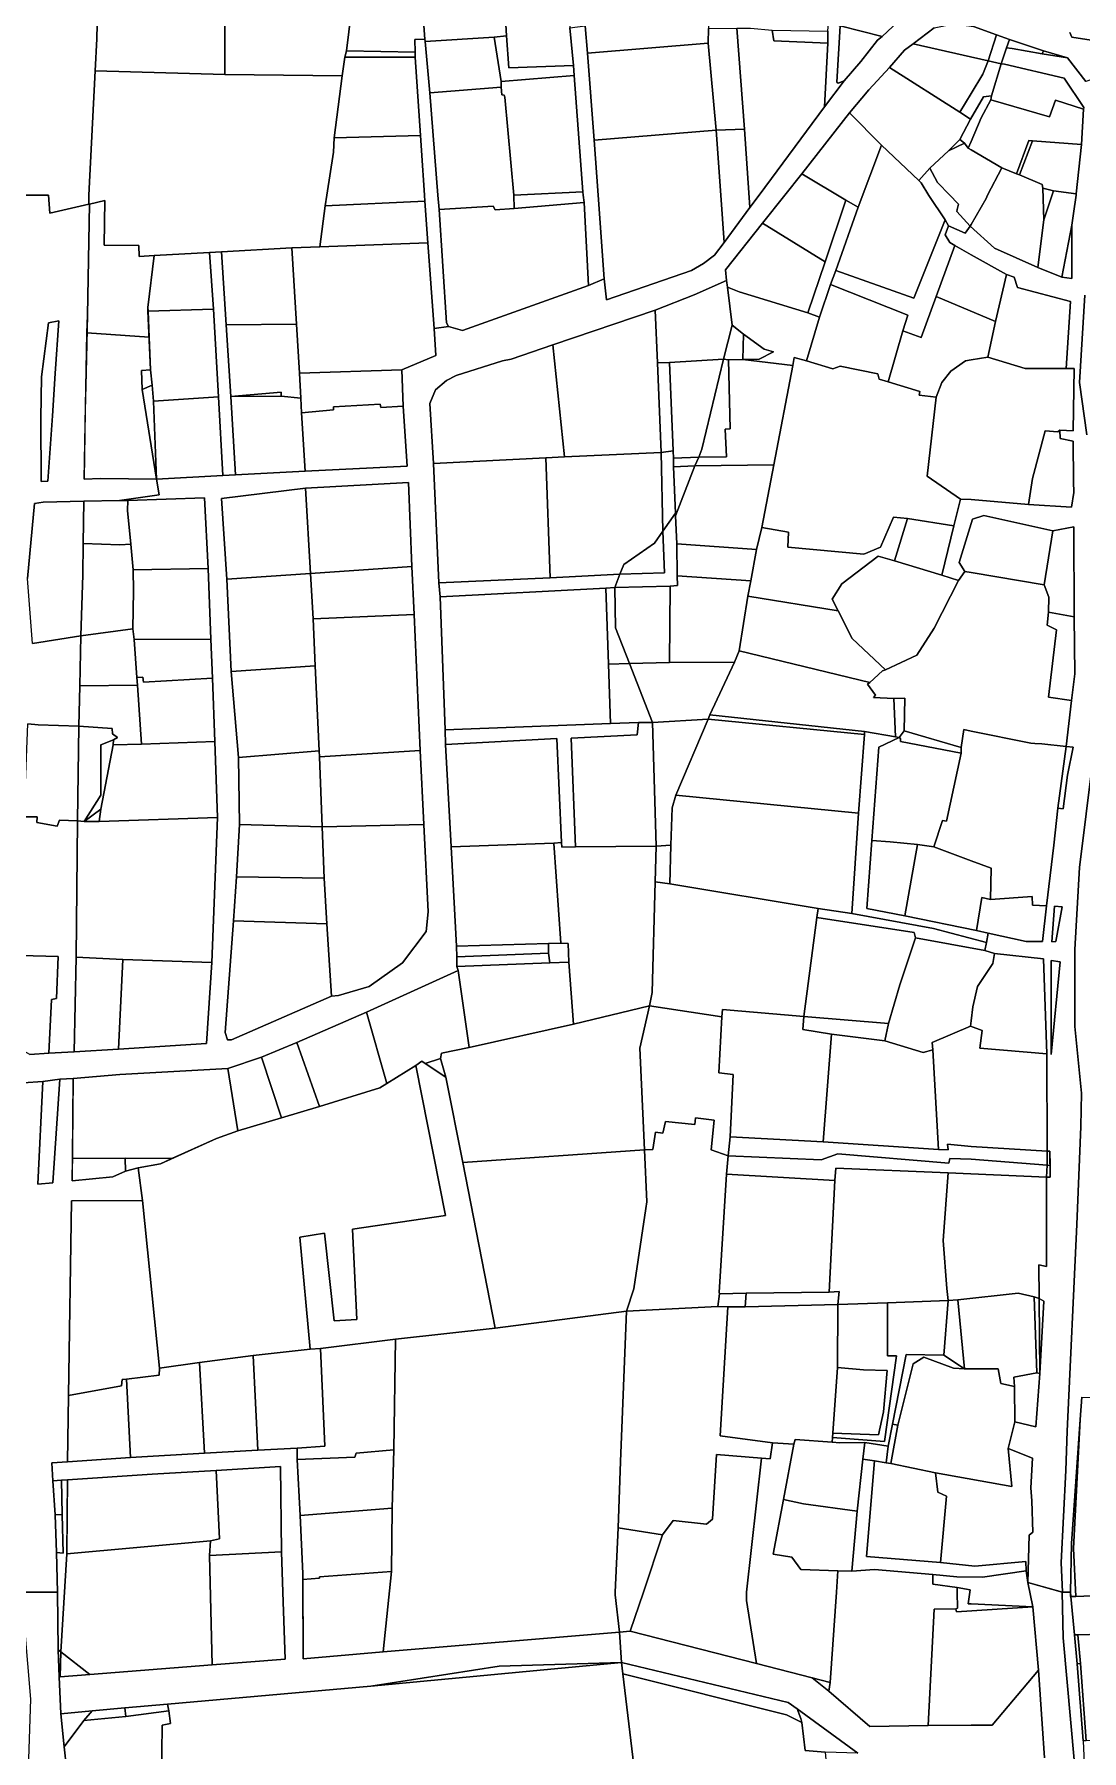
# Model space of a CAD drawing. Header units: feet. Extents: x -1222 to 199575, y -502 to 454509.
# Drawn here: x -331 to -181, y 482.6 to 728.3 of the extents above; entities that cross this region are included whole.
import ezdxf

# ---------------------------------------------------------------- set-up
doc = ezdxf.new("R2010")
doc.units = ezdxf.units.FT
doc.header["$MEASUREMENT"] = 0
doc.layers.add('지적', color=7, linetype='CONTINUOUS')

msp = doc.modelspace()

# ---------------------------------------------------------------- linework, layer by layer
at = {"layer": '지적', "color": 20}
for points in [[(-303.67, 747.31), (-303.73, 722.54), (-322.29, 723.06), (-322.04, 727.62), (-321.62, 746.17), (-320.9, 746.26), (-313.37, 745.89), (-303.67, 747.31)], [(-294.71, 747.39), (-288.27, 739.8), (-284.66, 739.19), (-286.29, 725.9), (-286.56, 725.01), (-286.91, 722.34), (-303.73, 722.54), (-303.67, 747.31), (-300.65, 747.85), (-294.71, 747.39)], [(-284.66, 739.19), (-275.73, 737.99), (-275.74, 736.85), (-275.1, 727.6), (-276.52, 727.54), (-276.47, 725.72), (-286.29, 725.9), (-284.66, 739.19)], [(-275.73, 737.99), (-263.88, 736.32), (-263.41, 728.05), (-265.16, 727.87), (-275.06, 727.25), (-275.1, 727.6), (-275.74, 736.85), (-275.73, 737.99)], [(-255.02, 737.22), (-254.7, 735.01), (-254.3, 729.19), (-253.82, 723.8), (-263.06, 723.49), (-263.41, 728.05), (-263.88, 736.32), (-263.94, 737.84), (-255.02, 737.22)], [(-215.25, 737.65), (-206.66, 735.66), (-198.08, 733.64), (-198.34, 733.25), (-202.64, 733.03), (-204.98, 731.99), (-206.5, 730.88), (-209.58, 727.95), (-215.63, 729.5), (-215.25, 737.65)], [(-247.35, 737.09), (-234.8, 734.01), (-234.47, 729.13), (-234.5, 726.99), (-251.8, 725.59), (-252.11, 729.48), (-252.6, 734.79), (-250.19, 735.94), (-247.35, 737.09)], [(-217.28, 729.9), (-215.63, 729.5), (-216.08, 721.44), (-215.88, 721.27), (-215.06, 721.64), (-217.83, 717.89), (-217.38, 726.99), (-217.36, 728.73), (-217.28, 729.9)], [(-193.2, 728.2), (-194.43, 724.46), (-205.15, 726.91), (-202.13, 729.22), (-199.33, 729.76), (-196.86, 729.42), (-196.53, 729.38), (-193.2, 728.2)], [(-275.06, 727.25), (-274.39, 719.88), (-273.22, 705.25), (-273.05, 703.22), (-271.99, 686.99), (-271.69, 686.46), (-273.75, 686.14), (-274.64, 698.44), (-275.07, 704.37), (-275.14, 705.25), (-275.59, 711.62), (-275.72, 713.79), (-276.47, 725.01), (-276.47, 725.72), (-276.52, 727.54), (-275.1, 727.6), (-275.06, 727.25)], [(-265.16, 727.87), (-264.18, 721.51), (-264.18, 720.7), (-274.39, 719.88), (-275.06, 727.25), (-265.16, 727.87)], [(-263.41, 728.05), (-263.06, 723.49), (-253.82, 723.8), (-253.71, 722.38), (-264.18, 721.51), (-265.16, 727.87), (-263.41, 728.05)], [(-252.11, 729.48), (-251.8, 725.59), (-250.85, 713.13), (-250.25, 705.25), (-249.41, 693.28), (-251.67, 692.31), (-252.27, 704.22), (-252.4, 705.25), (-252.46, 705.71), (-253.71, 722.38), (-253.82, 723.8), (-254.3, 729.19), (-252.11, 729.48)], [(-234.47, 729.13), (-230.41, 729.16), (-229.32, 714.72), (-233.36, 714.57), (-234.5, 726.99), (-234.47, 729.13)], [(-230.41, 729.16), (-228.44, 729.15), (-225.35, 728.89), (-225.12, 727.36), (-217.38, 726.99), (-217.83, 717.89), (-227.23, 705.25), (-228.55, 703.48), (-229.32, 714.72), (-230.41, 729.16)], [(-217.36, 728.73), (-217.38, 726.99), (-225.12, 727.36), (-225.35, 728.89), (-217.36, 728.73)], [(-209.58, 727.95), (-210.28, 727.45), (-212.66, 724.39), (-215.06, 721.64), (-215.88, 721.27), (-216.08, 721.44), (-215.63, 729.5), (-209.58, 727.95)], [(-193.2, 728.2), (-191.38, 727.53), (-191.81, 726.32), (-192.53, 724.05), (-194.43, 724.46), (-193.2, 728.2)], [(-191.38, 727.53), (-186.5, 725.93), (-186.68, 725.48), (-190.96, 726.25), (-191.81, 726.32), (-191.38, 727.53)], [(-286.56, 725.01), (-276.47, 725.01), (-275.72, 713.79), (-288.06, 713.45), (-286.91, 722.34), (-286.56, 725.01)], [(-276.47, 725.72), (-276.47, 725.01), (-286.56, 725.01), (-286.29, 725.9), (-276.47, 725.72)], [(-251.8, 725.59), (-234.5, 726.99), (-233.36, 714.57), (-250.85, 713.13), (-251.8, 725.59)], [(-205.15, 726.91), (-194.43, 724.46), (-195.16, 722.59), (-196.86, 719.8), (-198.47, 717.14), (-208.53, 723.53), (-206.38, 725.99), (-205.15, 726.91)], [(-186.68, 725.48), (-186.5, 725.93), (-183.05, 724.91), (-186.68, 725.48)], [(-303.73, 722.54), (-286.91, 722.34), (-288.06, 713.45), (-288.19, 711.39), (-289.14, 705.25), (-289.35, 703.72), (-290.14, 697.85), (-294.13, 697.71), (-304.2, 697.13), (-305.95, 697.05), (-313.83, 696.59), (-316.02, 696.49), (-316.04, 698.05), (-321, 698.09), (-320.91, 704.49), (-323.11, 703.95), (-323.22, 703.95), (-323.22, 705.25), (-322.29, 723.06), (-303.73, 722.54)], [(-264.18, 721.51), (-253.71, 722.38), (-252.46, 705.71), (-262.35, 705.24), (-263.65, 719.29), (-263.75, 719.57), (-264.06, 719.61), (-264.18, 720.7), (-264.18, 721.51)], [(-198.47, 717.14), (-196.93, 716.14), (-198.49, 713.2), (-200.08, 711.6), (-202.75, 709.12), (-204.35, 707.36), (-209.68, 712.42), (-214.26, 717.05), (-211.49, 720.31), (-208.53, 723.53), (-198.47, 717.14)], [(-194.43, 724.46), (-192.53, 724.05), (-193.95, 719.47), (-195.09, 719.35), (-196.93, 716.14), (-198.47, 717.14), (-196.86, 719.8), (-195.16, 722.59), (-194.43, 724.46)], [(-194.03, 718.88), (-193.95, 719.47), (-192.53, 724.05), (-192.07, 724.02), (-183.54, 721.98), (-180.73, 717.82), (-180.76, 717.54), (-184.79, 718.84), (-185.64, 716.46), (-194.03, 718.88)], [(-264.18, 720.7), (-264.06, 719.61), (-263.75, 719.57), (-263.65, 719.29), (-262.35, 705.24), (-262.28, 703.33), (-265.04, 703.14), (-265.3, 703.67), (-273.05, 703.22), (-273.22, 705.25), (-274.39, 719.88), (-264.18, 720.7)], [(-193.95, 719.47), (-194.03, 718.88), (-195.4, 716.32), (-196.86, 712.91), (-197.26, 711.99), (-197.82, 712.71), (-198.49, 713.2), (-196.93, 716.14), (-195.09, 719.35), (-193.95, 719.47)], [(-180.76, 717.54), (-181.03, 712.52), (-188.06, 713.04), (-188.58, 713.09), (-190.35, 708.31), (-192.48, 709.18), (-196.86, 711.74), (-197.26, 711.99), (-196.86, 712.91), (-195.4, 716.32), (-194.03, 718.88), (-185.64, 716.46), (-184.79, 718.84), (-180.76, 717.54)], [(-209.68, 712.42), (-213.01, 703.51), (-214.79, 704.51), (-221.12, 708.28), (-214.26, 717.05), (-209.68, 712.42)], [(-289.35, 703.72), (-289.14, 705.25), (-288.19, 711.39), (-288.06, 713.45), (-275.72, 713.79), (-275.59, 711.62), (-275.14, 705.25), (-275.07, 704.37), (-289.35, 703.72)], [(-250.85, 713.13), (-233.36, 714.57), (-232.7, 705.25), (-232.21, 698.46), (-233.6, 696.64), (-235.19, 695.46), (-236.91, 694.47), (-249.07, 690.26), (-249.41, 693.28), (-250.25, 705.25), (-250.85, 713.13)], [(-233.36, 714.57), (-229.32, 714.72), (-228.55, 703.48), (-232.21, 698.46), (-232.7, 705.25), (-233.36, 714.57)], [(-197.26, 711.99), (-196.86, 711.74), (-192.48, 709.18), (-194.49, 705.25), (-194.72, 704.79), (-196.86, 701.03), (-197.01, 700.82), (-198.89, 702.92), (-198.83, 703.22), (-198.67, 703.98), (-198.74, 704.05), (-199.91, 705.23), (-201.69, 707.04), (-202.44, 708.51), (-202.75, 709.12), (-200.08, 711.6), (-197.82, 712.71), (-197.26, 711.99)], [(-197.82, 712.71), (-200.08, 711.6), (-198.49, 713.2), (-197.82, 712.71)], [(-190.35, 708.31), (-188.58, 713.09), (-188.06, 713.04), (-189.93, 708.14), (-190.35, 708.31)], [(-181.03, 712.52), (-181.81, 705.42), (-185.08, 705.87), (-186.58, 706.26), (-186.66, 706.8), (-189.93, 708.14), (-188.06, 713.04), (-181.03, 712.52)], [(-209.68, 712.42), (-204.35, 707.36), (-204.03, 707), (-202.91, 705.21), (-200.55, 701.71), (-205.07, 690.52), (-216.23, 694.46), (-213.01, 703.51), (-209.68, 712.42)], [(-221.12, 708.28), (-214.79, 704.51), (-217.76, 695.71), (-226.75, 701.23), (-223.54, 705.25), (-221.12, 708.28)], [(-204.35, 707.36), (-202.75, 709.12), (-202.44, 708.51), (-201.69, 707.04), (-199.91, 705.23), (-198.74, 704.05), (-198.67, 703.98), (-198.83, 703.22), (-198.89, 702.92), (-197.01, 700.82), (-197.73, 699.8), (-200.11, 700.87), (-200.55, 701.71), (-202.91, 705.21), (-204.03, 707), (-204.35, 707.36)], [(-192.48, 709.18), (-190.35, 708.31), (-189.93, 708.14), (-186.66, 706.8), (-186.58, 706.26), (-186.43, 701.72), (-187.3, 694.88), (-193.51, 697.67), (-197.01, 700.82), (-196.86, 701.03), (-194.72, 704.79), (-194.49, 705.25), (-192.48, 709.18)], [(-252.46, 705.71), (-252.4, 705.25), (-252.27, 704.22), (-262.28, 703.33), (-262.35, 705.24), (-252.46, 705.71)], [(-185.08, 705.87), (-181.81, 705.42), (-181.83, 705.25), (-182.19, 702.63), (-182.41, 700.96), (-183.87, 693.53), (-187.3, 694.88), (-186.43, 701.72), (-185.08, 705.87)], [(-186.58, 706.26), (-185.08, 705.87), (-186.43, 701.72), (-186.58, 706.26)], [(-323.11, 703.95), (-320.91, 704.49), (-321, 698.09), (-316.04, 698.05), (-316.02, 696.49), (-313.83, 696.59), (-314.74, 689.19), (-314.72, 688.66), (-314.58, 684.91), (-323.47, 685.56), (-323.42, 688.08), (-323.11, 703.95)], [(-275.07, 704.37), (-274.64, 698.44), (-290.14, 697.85), (-289.35, 703.72), (-275.07, 704.37)], [(-262.28, 703.33), (-252.27, 704.22), (-251.67, 692.31), (-269.69, 685.88), (-271.69, 686.46), (-271.99, 686.99), (-273.05, 703.22), (-265.3, 703.67), (-265.04, 703.14), (-262.28, 703.33)], [(-214.79, 704.51), (-213.01, 703.51), (-216.23, 694.46), (-217.01, 692.44), (-218.56, 687.77), (-220.25, 688.39), (-217.76, 695.71), (-214.79, 704.51)], [(-217.76, 695.71), (-220.25, 688.39), (-230.08, 691.41), (-231.74, 692.09), (-231.88, 693.04), (-232.01, 694.58), (-226.75, 701.23), (-217.76, 695.71)], [(-200.11, 700.87), (-200.59, 699.56), (-199.92, 698.45), (-199.17, 698.03), (-201.85, 690.74), (-203.99, 684.89), (-206.65, 685.81), (-205.93, 688.05), (-217.01, 692.44), (-216.23, 694.46), (-205.07, 690.52), (-200.55, 701.71), (-200.11, 700.87)], [(-183.87, 693.53), (-182.41, 700.96), (-182.43, 693.32), (-183.87, 693.53)], [(-290.14, 697.85), (-274.64, 698.44), (-273.75, 686.14), (-273.51, 682.31), (-278.37, 680.23), (-293.06, 679.78), (-293.46, 686.78), (-294.13, 697.71), (-290.14, 697.85)], [(-199.17, 698.03), (-196.86, 696.73), (-191.81, 693.9), (-193.38, 687.15), (-201.85, 690.74), (-199.17, 698.03)], [(-313.83, 696.59), (-305.95, 697.05), (-305.35, 688.91), (-314.74, 688.66), (-314.74, 689.19), (-313.83, 696.59)], [(-304.2, 697.13), (-303.52, 686.69), (-302.85, 676.43), (-302.19, 665.21), (-304, 665.14), (-304.62, 676.36), (-305.35, 688.91), (-305.95, 697.05), (-304.2, 697.13)], [(-294.13, 697.71), (-293.46, 686.78), (-303.52, 686.69), (-304.2, 697.13), (-294.13, 697.71)], [(-231.88, 693.04), (-231.74, 692.09), (-231.06, 686.64), (-232.3, 681.78), (-240.03, 681.31), (-241.76, 681.24), (-242.12, 688.79), (-236.51, 690.96), (-231.88, 693.04)], [(-193.38, 687.15), (-191.81, 693.9), (-190.68, 693.5), (-190.2, 692.03), (-182.63, 690.02), (-183.26, 680.43), (-189.1, 680.42), (-194.48, 682.07), (-193.38, 687.15)], [(-220.25, 688.39), (-218.56, 687.77), (-220.44, 681.51), (-222.21, 682), (-222.38, 680.86), (-229.55, 681.71), (-227.22, 681.76), (-225.15, 682.83), (-226.47, 683.2), (-229.44, 685.34), (-231.06, 686.64), (-231.74, 692.09), (-230.08, 691.41), (-220.25, 688.39)], [(-217.01, 692.44), (-205.93, 688.05), (-206.65, 685.81), (-208.72, 678.53), (-210.01, 678.89), (-210.22, 679.66), (-215.61, 680.78), (-216.66, 680.39), (-220.44, 681.51), (-218.56, 687.77), (-217.01, 692.44)], [(-193.38, 687.15), (-194.48, 682.07), (-196.86, 681.67), (-197.64, 681.55), (-199.77, 680.04), (-201.06, 678.45), (-201.84, 676.33), (-204.28, 676.64), (-204.2, 677.16), (-208.72, 678.53), (-206.65, 685.81), (-203.99, 684.89), (-201.85, 690.74), (-193.38, 687.15)], [(-305.35, 688.91), (-304.62, 676.36), (-313.94, 675.76), (-314.16, 678.07), (-314.38, 680.24), (-314.74, 688.66), (-305.35, 688.91)], [(-242.12, 688.79), (-241.76, 681.24), (-241.25, 668.41), (-255.11, 667.8), (-256.74, 683.83), (-242.12, 688.79)], [(-327.48, 687.26), (-328.99, 686.95), (-329.97, 679.25), (-330.1, 673.27), (-330.01, 664.28), (-329.1, 664.32), (-328.42, 673.66), (-328.02, 679.72), (-327.48, 687.26)], [(-327.48, 687.26), (-328.02, 679.72), (-328.42, 673.66), (-329.1, 664.32), (-330.01, 664.28), (-330.1, 673.27), (-329.97, 679.25), (-328.99, 686.95), (-327.48, 687.26)], [(-323.47, 685.56), (-314.57, 684.91), (-314.38, 680.24), (-315.65, 680.16), (-315.58, 677.44), (-313.5, 664.6), (-321.52, 664.69), (-323.89, 664.59), (-323.47, 685.56)], [(-303.52, 686.69), (-293.46, 686.78), (-293.06, 679.78), (-292.85, 676.2), (-295.66, 676.47), (-295.67, 677.07), (-302.85, 676.43), (-303.52, 686.69)], [(-231.06, 686.64), (-229.44, 685.34), (-229.55, 681.71), (-231.62, 681.67), (-232.3, 681.78), (-231.06, 686.64)], [(-255.11, 667.8), (-257.74, 667.65), (-273.87, 666.85), (-274.37, 675.44), (-273.57, 677.38), (-271.99, 678.7), (-270.58, 679.43), (-263.97, 681.51), (-262.72, 681.75), (-256.74, 683.83), (-255.11, 667.8)], [(-229.44, 685.34), (-226.47, 683.2), (-225.15, 682.83), (-227.22, 681.76), (-229.55, 681.71), (-229.44, 685.34)], [(-240.03, 681.31), (-239.51, 668.64), (-241.25, 668.41), (-241.76, 681.24), (-240.03, 681.31)], [(-240.03, 681.31), (-232.3, 681.78), (-235.4, 668.88), (-235.86, 667.72), (-239.48, 667.61), (-239.51, 668.64), (-240.03, 681.31)], [(-229.55, 681.71), (-222.38, 680.86), (-225.09, 666.64), (-236.42, 666.48), (-235.86, 667.72), (-231.91, 667.81), (-232.06, 671.73), (-231.36, 671.82), (-231.62, 681.67), (-229.55, 681.71)], [(-231.62, 681.67), (-231.36, 671.82), (-232.06, 671.73), (-231.91, 667.81), (-235.86, 667.72), (-235.4, 668.88), (-232.3, 681.78), (-231.62, 681.67)], [(-222.38, 680.86), (-222.21, 682), (-220.44, 681.51), (-216.66, 680.39), (-215.61, 680.78), (-210.22, 679.66), (-210.01, 678.89), (-208.72, 678.53), (-204.2, 677.16), (-204.28, 676.64), (-201.84, 676.33), (-203.13, 665), (-198.4, 661.73), (-199.31, 657.9), (-205.95, 658.96), (-207.95, 659.16), (-209.85, 654.85), (-212.2, 653.84), (-223.1, 654.86), (-223.03, 656.99), (-226.81, 657.69), (-225.09, 666.64), (-222.38, 680.86)], [(-183.26, 680.43), (-182.11, 680.42), (-182.25, 671.52), (-184.17, 671.6), (-184.42, 671.38), (-186.27, 671.51), (-188.07, 664.71), (-188.64, 660.98), (-196.86, 661.68), (-198.4, 661.73), (-203.13, 665), (-201.84, 676.33), (-201.06, 678.45), (-199.77, 680.04), (-197.64, 681.55), (-196.86, 681.67), (-194.48, 682.07), (-189.1, 680.42), (-183.26, 680.43)], [(-314.38, 680.24), (-314.16, 678.07), (-315.58, 677.44), (-315.65, 680.16), (-314.38, 680.24)], [(-278.37, 680.23), (-278.21, 675.03), (-281.39, 674.85), (-281.5, 675.34), (-288.19, 674.97), (-288.18, 674.51), (-292.73, 674.11), (-292.85, 676.2), (-293.06, 679.78), (-278.37, 680.23)], [(-315.58, 677.44), (-314.16, 678.07), (-313.94, 675.76), (-313.5, 664.6), (-315.58, 677.44)], [(-313.94, 675.76), (-304.62, 676.36), (-304, 665.14), (-313.5, 664.6), (-313.94, 675.76)], [(-295.66, 676.47), (-302.85, 676.43), (-295.67, 677.07), (-295.66, 676.47)], [(-295.66, 676.47), (-292.85, 676.2), (-292.73, 674.11), (-292.23, 665.73), (-302.19, 665.21), (-302.85, 676.43), (-295.66, 676.47)], [(-292.73, 674.11), (-288.18, 674.51), (-288.19, 674.97), (-281.5, 675.34), (-281.39, 674.85), (-278.21, 675.03), (-277.61, 666.45), (-292.23, 665.73), (-292.73, 674.11)], [(-188.64, 660.98), (-188.07, 664.71), (-186.27, 671.51), (-184.42, 671.38), (-184.17, 671.6), (-184.12, 670.4), (-182.24, 670.05), (-182.17, 664.27), (-182.13, 662.69), (-182.47, 660.6), (-188.64, 660.98)], [(-255.11, 667.8), (-241.25, 668.41), (-240.99, 657.15), (-242.21, 655.44), (-246.6, 652.37), (-247.16, 650.99), (-257.15, 650.47), (-257.74, 667.65), (-255.11, 667.8)], [(-239.51, 668.64), (-239.48, 667.61), (-239.46, 666.38), (-239.21, 659.75), (-240.99, 657.15), (-241.25, 668.41), (-239.51, 668.64)], [(-257.74, 667.65), (-257.15, 650.47), (-273.07, 649.77), (-273.87, 666.85), (-257.74, 667.65)], [(-235.86, 667.72), (-236.42, 666.48), (-239.46, 666.38), (-239.48, 667.61), (-235.86, 667.72)], [(-239.46, 666.38), (-236.42, 666.48), (-239.21, 659.35), (-239.21, 659.75), (-239.46, 666.38)], [(-236.42, 666.48), (-225.09, 666.64), (-226.81, 657.69), (-227.6, 654.54), (-239.02, 655.35), (-239.21, 659.35), (-236.42, 666.48)], [(-292.16, 663.29), (-304.21, 661.84), (-303.45, 650.26), (-302.82, 637.04), (-301.78, 624.75), (-301.63, 615.18), (-302.08, 607.68), (-302.47, 601.39), (-303.68, 585.37), (-303.35, 584.31), (-302.77, 584.31), (-288.45, 590.59), (-287.45, 590.7), (-283.08, 591.97), (-278.27, 595.34), (-274.91, 599.86), (-274.61, 602.64), (-275.25, 615.15), (-275.77, 625.75), (-276.64, 645.21), (-276.94, 652.07), (-277.41, 664.12), (-292.16, 663.29)], [(-292.16, 663.29), (-277.41, 664.12), (-276.94, 652.07), (-291.47, 651.08), (-292.16, 663.29)], [(-324.03, 655.37), (-324.08, 650.88), (-324.36, 642.17), (-331.28, 641.05), (-331.98, 650.38), (-330.97, 661.12), (-329.75, 661.29), (-323.9, 661.46), (-324.03, 655.37)], [(-317.63, 661.55), (-317.66, 660.13), (-317.2, 655.28), (-318.76, 655.17), (-324.03, 655.37), (-323.9, 661.46), (-318.83, 661.56), (-317.63, 661.55)], [(-317.2, 655.28), (-317.66, 660.13), (-317.63, 661.55), (-306.65, 661.93), (-306.14, 651.8), (-316.87, 651.61), (-317.2, 655.28)], [(-291.47, 651.08), (-303.45, 650.26), (-304.21, 661.84), (-292.16, 663.29), (-291.47, 651.08)], [(-239.21, 659.35), (-239.02, 655.35), (-238.94, 650.74), (-238.92, 649.39), (-239.94, 649.29), (-247.9, 649.08), (-247.16, 650.99), (-240.77, 651.19), (-240.99, 657.15), (-239.21, 659.75), (-239.21, 659.35)], [(-227.6, 654.54), (-226.81, 657.69), (-223.03, 656.99), (-223.1, 654.86), (-212.2, 653.84), (-209.85, 654.85), (-207.95, 659.16), (-205.95, 658.96), (-207.82, 652.88), (-210.18, 653.58), (-215.35, 649.61), (-216.75, 647.4), (-215.9, 645.73), (-228.84, 647.85), (-228.42, 650.02), (-227.6, 654.54)], [(-199.31, 657.9), (-201.04, 650.83), (-207.82, 652.88), (-205.95, 658.96), (-199.31, 657.9)], [(-197.76, 651.38), (-198.57, 652.65), (-196.86, 658.25), (-196.67, 658.88), (-195.05, 659.38), (-185.14, 657.22), (-186.41, 649.49), (-196.86, 651.23), (-197.76, 651.38)], [(-240.99, 657.15), (-240.77, 651.19), (-247.16, 650.99), (-246.6, 652.37), (-242.21, 655.44), (-240.99, 657.15)], [(-186.41, 649.49), (-185.14, 657.22), (-182.13, 657.78), (-182.08, 644.89), (-185.79, 645.57), (-185.73, 647.69), (-186.41, 649.49)], [(-324.03, 655.37), (-318.76, 655.17), (-317.2, 655.28), (-316.87, 651.61), (-316.79, 648.61), (-316.89, 643.19), (-324.36, 642.17), (-324.08, 650.88), (-324.03, 655.37)], [(-227.6, 654.54), (-228.42, 650.02), (-238.94, 650.74), (-239.02, 655.35), (-227.6, 654.54)], [(-207.82, 652.88), (-201.04, 650.83), (-198.68, 650.11), (-202.17, 643.25), (-204.63, 639.41), (-209.13, 637.29), (-213.88, 641.8), (-215.9, 645.73), (-216.75, 647.4), (-215.35, 649.61), (-210.18, 653.58), (-207.82, 652.88)], [(-316.87, 651.61), (-306.14, 651.8), (-305.73, 641.68), (-316.73, 641.62), (-316.89, 643.19), (-316.79, 648.61), (-316.87, 651.61)], [(-291.47, 651.08), (-276.94, 652.07), (-276.64, 645.21), (-291.08, 644.58), (-291.47, 651.08)], [(-198.68, 650.11), (-197.76, 651.38), (-196.86, 651.23), (-186.41, 649.49), (-185.73, 647.69), (-185.79, 645.57), (-185.98, 643.68), (-184.65, 643.03), (-185.79, 633.37), (-182.49, 632.89), (-183.24, 626.34), (-186.75, 626.71), (-187.74, 626.74), (-188.32, 626.82), (-196.86, 628.54), (-197.88, 628.74), (-198.26, 626.16), (-206.43, 628.55), (-206.33, 633.25), (-207.9, 633.2), (-210.84, 633.32), (-210.55, 633.66), (-211.71, 635.24), (-211.35, 635.49), (-209.54, 637.15), (-209.13, 637.29), (-204.63, 639.41), (-202.17, 643.25), (-198.68, 650.11)], [(-303.45, 650.26), (-291.47, 651.08), (-291.08, 644.58), (-290.79, 637.89), (-302.82, 637.04), (-303.45, 650.26)], [(-247.16, 650.99), (-247.9, 649.08), (-249.18, 649), (-272.88, 647.76), (-273.07, 649.77), (-257.15, 650.47), (-247.16, 650.99)], [(-272.88, 647.76), (-249.18, 649), (-248.79, 638.13), (-248.48, 629.61), (-272.2, 628.7), (-272.88, 647.76)], [(-249.18, 649), (-247.9, 649.08), (-247.78, 643.33), (-245.76, 638.21), (-248.79, 638.13), (-249.18, 649)], [(-247.9, 649.08), (-239.94, 649.29), (-240.03, 638.37), (-245.76, 638.21), (-247.78, 643.33), (-247.9, 649.08)], [(-238.94, 650.74), (-228.42, 650.02), (-228.84, 647.85), (-230.06, 640.02), (-230.73, 638.42), (-240.03, 638.37), (-239.94, 649.29), (-238.92, 649.39), (-238.94, 650.74)], [(-215.9, 645.73), (-213.88, 641.8), (-209.13, 637.29), (-209.54, 637.15), (-211.35, 635.49), (-230.06, 640.02), (-228.84, 647.85), (-215.9, 645.73)], [(-291.08, 644.58), (-276.64, 645.21), (-275.77, 625.75), (-290.18, 624.84), (-290.22, 625.72), (-290.79, 637.89), (-291.08, 644.58)], [(-182.08, 644.89), (-182.02, 636.73), (-182.49, 632.89), (-185.79, 633.37), (-184.65, 643.03), (-185.98, 643.68), (-185.79, 645.57), (-182.08, 644.89)], [(-316.89, 643.19), (-316.73, 641.62), (-316.34, 636.19), (-316.24, 635.1), (-324.52, 635.01), (-324.36, 642.17), (-316.89, 643.19)], [(-305.73, 641.68), (-305.5, 636.13), (-315.37, 635.55), (-315.48, 636.27), (-316.34, 636.19), (-316.73, 641.62), (-305.73, 641.68)], [(-230.73, 638.42), (-230.06, 640.02), (-211.35, 635.49), (-211.71, 635.24), (-210.55, 633.66), (-210.84, 633.32), (-207.9, 633.2), (-207.68, 627.7), (-212.12, 628.48), (-234.27, 630.84), (-230.73, 638.42)], [(-290.79, 637.89), (-290.22, 625.72), (-301.78, 624.75), (-302.82, 637.04), (-290.79, 637.89)], [(-248.79, 638.13), (-245.76, 638.21), (-242.49, 629.75), (-244.49, 629.75), (-248.48, 629.61), (-248.79, 638.13)], [(-240.03, 638.37), (-230.73, 638.42), (-234.27, 630.84), (-234.52, 630.23), (-242.49, 629.75), (-245.76, 638.21), (-240.03, 638.37)], [(-324.52, 635.01), (-316.24, 635.1), (-315.66, 626.65), (-319.7, 626.55), (-319.67, 627.29), (-319.12, 627.61), (-319.82, 628.15), (-319.87, 628.92), (-324.62, 629.24), (-324.52, 635.01)], [(-316.34, 636.19), (-315.48, 636.27), (-315.37, 635.55), (-305.5, 636.13), (-305.14, 627.02), (-315.66, 626.65), (-316.24, 635.1), (-316.34, 636.19)], [(-206.43, 628.55), (-207.18, 627.63), (-207.68, 627.7), (-207.9, 633.2), (-206.33, 633.25), (-206.43, 628.55)], [(-332.46, 616.24), (-331.92, 629.55), (-330.46, 629.43), (-324.62, 629.24), (-324.85, 615.68), (-327.41, 615.79), (-327.74, 614.93), (-330.67, 615.44), (-330.62, 616.24), (-332.46, 616.24)], [(-319.67, 627.29), (-321.49, 626.57), (-321.51, 619.34), (-323.87, 615.61), (-324.85, 615.68), (-324.62, 629.24), (-319.87, 628.92), (-319.82, 628.15), (-319.12, 627.61), (-319.67, 627.29)], [(-244.49, 629.75), (-244.68, 628.01), (-254.14, 627.51), (-253.51, 611.97), (-255.46, 611.9), (-255.51, 612.57), (-256.19, 627.46), (-272.13, 626.62), (-272.2, 628.7), (-248.48, 629.61), (-244.49, 629.75)], [(-242.49, 629.75), (-241.98, 612.07), (-253.51, 611.97), (-254.14, 627.51), (-244.68, 628.01), (-244.49, 629.75), (-242.49, 629.75)], [(-242.49, 629.75), (-234.52, 630.23), (-239.13, 619.35), (-239.65, 617.56), (-239.88, 612.18), (-241.98, 612.07), (-242.49, 629.75)], [(-234.52, 630.23), (-212.12, 628.02), (-213, 616.78), (-239.13, 619.35), (-234.52, 630.23)], [(-234.27, 630.84), (-212.12, 628.48), (-212.12, 628.02), (-234.52, 630.23), (-234.27, 630.84)], [(-319.67, 627.29), (-319.7, 626.55), (-321.47, 617.37), (-323.87, 615.61), (-321.51, 619.34), (-321.49, 626.57), (-319.67, 627.29)], [(-305.14, 627.02), (-304.78, 616.18), (-321.74, 615.6), (-321.47, 617.37), (-319.7, 626.55), (-315.66, 626.65), (-305.14, 627.02)], [(-255.51, 612.57), (-256.6, 612.48), (-271.31, 611.98), (-272.13, 626.62), (-256.19, 627.46), (-255.51, 612.57)], [(-212.12, 628.48), (-207.68, 627.7), (-207.18, 627.63), (-210.07, 626.22), (-211.06, 612.86), (-211.77, 603.15), (-206.36, 602.09), (-196.08, 599.97), (-194.41, 599.58), (-194.63, 598.26), (-202.26, 600.25), (-213.95, 602.42), (-213, 616.78), (-212.12, 628.02), (-212.12, 628.48)], [(-207.18, 627.63), (-206.99, 627.47), (-206.99, 627.04), (-198.29, 625.37), (-200.36, 615.63), (-200.94, 615.75), (-202.21, 611.94), (-204.52, 612.3), (-208.43, 612.69), (-211.06, 612.86), (-210.07, 626.22), (-207.18, 627.63)], [(-206.43, 628.55), (-198.26, 626.16), (-198.29, 625.37), (-206.99, 627.04), (-206.99, 627.47), (-207.18, 627.63), (-206.43, 628.55)], [(-183.24, 626.34), (-184.46, 617.49), (-184.99, 612.18), (-186.04, 603.52), (-188.06, 603.63), (-188.12, 604.87), (-194.1, 604.41), (-193.99, 608.93), (-196.86, 609.98), (-202.21, 611.94), (-200.94, 615.75), (-200.36, 615.63), (-198.29, 625.37), (-198.26, 626.16), (-197.88, 628.74), (-196.86, 628.54), (-188.32, 626.82), (-187.74, 626.74), (-186.75, 626.71), (-183.24, 626.34)], [(-290.18, 624.84), (-289.79, 614.84), (-301.63, 615.18), (-301.78, 624.75), (-290.22, 625.72), (-290.18, 624.84)], [(-275.77, 625.75), (-275.25, 615.15), (-289.79, 614.84), (-290.18, 624.84), (-275.77, 625.75)], [(-184.46, 617.49), (-183.24, 626.34), (-182.24, 626.23), (-183.04, 622.24), (-183.65, 617.41), (-184.46, 617.49)], [(-213, 616.78), (-213.95, 602.42), (-218.74, 603.12), (-240, 606.67), (-239.88, 612.18), (-239.65, 617.56), (-239.13, 619.35), (-213, 616.78)], [(-321.47, 617.37), (-321.74, 615.6), (-323.87, 615.61), (-321.47, 617.37)], [(-324.85, 615.68), (-323.87, 615.61), (-321.74, 615.6), (-304.78, 616.18), (-305.61, 595.42), (-318.35, 595.83), (-325.02, 596.18), (-324.85, 615.68)], [(-301.63, 615.18), (-289.79, 614.84), (-289.5, 607.49), (-302.08, 607.68), (-301.63, 615.18)], [(-289.79, 614.84), (-275.25, 615.15), (-274.61, 602.64), (-274.91, 599.86), (-278.27, 595.34), (-283.08, 591.97), (-287.45, 590.7), (-288.45, 590.59), (-289.1, 600.96), (-289.5, 607.49), (-289.79, 614.84)], [(-271.31, 611.98), (-256.6, 612.48), (-255.63, 598.15), (-257.36, 598.13), (-270.56, 597.75), (-271.31, 611.98)], [(-256.6, 612.48), (-255.51, 612.57), (-255.46, 611.9), (-253.51, 611.97), (-241.98, 612.07), (-242.09, 606.96), (-242.53, 591.09), (-242.9, 589.22), (-253.81, 586.56), (-254.49, 595.47), (-254.54, 598.11), (-255.63, 598.15), (-256.6, 612.48)], [(-239.88, 612.18), (-240, 606.67), (-242.09, 606.96), (-241.98, 612.07), (-239.88, 612.18)], [(-211.06, 612.86), (-208.43, 612.69), (-204.52, 612.3), (-206.36, 602.09), (-211.77, 603.15), (-211.06, 612.86)], [(-204.52, 612.3), (-202.21, 611.94), (-196.86, 609.98), (-193.99, 608.93), (-194.1, 604.41), (-195.31, 604.69), (-196.08, 599.97), (-206.36, 602.09), (-204.52, 612.3)], [(-289.5, 607.49), (-289.1, 600.96), (-302.47, 601.39), (-302.08, 607.68), (-289.5, 607.49)], [(-242.09, 606.96), (-240, 606.67), (-218.74, 603.12), (-218.94, 601.85), (-220.83, 587.69), (-232.44, 588.68), (-232.56, 587.61), (-242.9, 589.22), (-242.53, 591.09), (-242.09, 606.96)], [(-194.1, 604.41), (-188.12, 604.87), (-188.06, 603.63), (-186.04, 603.52), (-186.65, 598.4), (-188.98, 598.42), (-194.41, 599.58), (-196.08, 599.97), (-195.31, 604.69), (-194.1, 604.41)], [(-218.74, 603.12), (-213.95, 602.42), (-202.26, 600.25), (-194.63, 598.26), (-194.9, 597.11), (-204.84, 598.95), (-204.99, 599.72), (-218.94, 601.85), (-218.74, 603.12)], [(-184.91, 603.45), (-185.3, 598.37), (-184.74, 598.4), (-183.84, 603.39), (-184.91, 603.45)], [(-185.3, 598.37), (-184.91, 603.45), (-183.84, 603.39), (-184.74, 598.4), (-185.3, 598.37)], [(-289.1, 600.96), (-288.45, 590.59), (-302.77, 584.31), (-303.35, 584.31), (-303.68, 585.37), (-302.47, 601.39), (-289.1, 600.96)], [(-218.94, 601.85), (-204.99, 599.72), (-204.84, 598.95), (-207.06, 592.2), (-208.7, 586.65), (-220.83, 587.69), (-218.94, 601.85)], [(-270.56, 597.75), (-257.36, 598.13), (-257.39, 596.74), (-270.49, 596.2), (-270.56, 597.75)], [(-257.36, 598.13), (-255.63, 598.15), (-254.54, 598.11), (-254.49, 595.47), (-257.17, 595.36), (-257.39, 596.74), (-257.36, 598.13)], [(-204.84, 598.95), (-194.9, 597.11), (-193.49, 596.69), (-193.73, 595.24), (-195.93, 591.99), (-196.62, 589.05), (-196.86, 587.06), (-196.96, 586.27), (-202.43, 583.94), (-202.36, 582.91), (-203.7, 582.5), (-209.23, 584.18), (-208.7, 586.65), (-207.06, 592.2), (-204.84, 598.95)], [(-332.94, 596.4), (-327.6, 596.24), (-327.86, 590.26), (-328.55, 590.13), (-328.93, 582.4), (-331.64, 582.22), (-332.68, 582.8), (-333.4, 583.64), (-332.94, 596.4)], [(-318.35, 595.83), (-318.97, 583), (-325.33, 582.61), (-325.02, 596.18), (-318.35, 595.83)], [(-305.61, 595.42), (-306.34, 583.8), (-318.97, 583), (-318.35, 595.83), (-305.61, 595.42)], [(-257.39, 596.74), (-257.17, 595.36), (-270.49, 594.82), (-270.49, 596.2), (-257.39, 596.74)], [(-257.17, 595.36), (-254.49, 595.47), (-253.81, 586.56), (-268.72, 583.25), (-270.33, 594.27), (-270.49, 594.82), (-257.17, 595.36)], [(-196.96, 586.27), (-196.86, 587.06), (-196.62, 589.05), (-195.93, 591.99), (-193.73, 595.24), (-193.49, 596.69), (-186.49, 595.94), (-186.02, 582.34), (-195.62, 583.12), (-195.25, 585.67), (-196.96, 586.27)], [(-185.4, 595.68), (-185.37, 582.25), (-184.1, 595.49), (-185.4, 595.68)], [(-185.37, 582.25), (-185.4, 595.68), (-184.1, 595.49), (-185.37, 582.25)], [(-270.33, 594.27), (-268.72, 583.25), (-272.71, 582.43), (-272.83, 581.64), (-275.06, 580.94), (-275.5, 581.26), (-276.39, 580.68), (-280.52, 578.08), (-283.46, 588.29), (-270.33, 594.27)], [(-283.46, 588.29), (-280.52, 578.08), (-281.52, 577.48), (-290.18, 574.81), (-293.41, 583.95), (-283.46, 588.29)], [(-242.9, 589.22), (-244.32, 583.16), (-243.61, 568.6), (-269.65, 566.79), (-272.06, 578.99), (-272.83, 581.64), (-272.71, 582.43), (-268.72, 583.25), (-253.81, 586.56), (-242.9, 589.22)], [(-232.56, 587.61), (-232.99, 579.62), (-230.92, 579.35), (-231.38, 570.45), (-231.67, 567.72), (-234.06, 568.6), (-233.64, 572.82), (-236.34, 573.15), (-236.43, 572.23), (-240.6, 572.63), (-240.99, 570.96), (-242.06, 571.13), (-242.43, 568.65), (-243.61, 568.6), (-244.32, 583.16), (-242.9, 589.22), (-232.56, 587.61)], [(-232.56, 587.61), (-232.44, 588.68), (-220.83, 587.69), (-220.94, 585.8), (-216.84, 585.15), (-218.04, 569.75), (-231.38, 570.45), (-230.92, 579.35), (-232.99, 579.62), (-232.56, 587.61)], [(-220.83, 587.69), (-208.7, 586.65), (-209.23, 584.18), (-216.84, 585.15), (-220.94, 585.8), (-220.83, 587.69)], [(-209.23, 584.18), (-203.7, 582.5), (-202.36, 582.91), (-201.54, 568.62), (-218.04, 569.75), (-216.84, 585.15), (-209.23, 584.18)], [(-202.36, 582.91), (-202.43, 583.94), (-196.96, 586.27), (-195.25, 585.67), (-195.62, 583.12), (-186.02, 582.34), (-185.97, 568.41), (-196.86, 569.08), (-200.25, 569.42), (-200.16, 568.6), (-201.54, 568.62), (-202.36, 582.91)], [(-293.41, 583.95), (-290.18, 574.81), (-295.63, 573.18), (-298.46, 581.85), (-293.41, 583.95)], [(-325.47, 578.8), (-318.79, 579.39), (-303.31, 580.24), (-301.85, 571.3), (-304.93, 570.23), (-311.32, 567.33), (-318.02, 567.37), (-325.56, 567.36), (-325.47, 578.8)], [(-280.52, 578.08), (-276.39, 580.68), (-272.15, 559.2), (-285.45, 557.21), (-284.82, 544.31), (-288.08, 544.13), (-289.44, 556.66), (-293, 556.1), (-291.53, 540.04), (-299.65, 539.16), (-307.37, 538.13), (-313.09, 537.33), (-315.53, 561.32), (-316.15, 565.99), (-312.93, 566.6), (-304.93, 570.23), (-301.85, 571.3), (-295.63, 573.18), (-290.18, 574.81), (-281.52, 577.48), (-280.52, 578.08)], [(-298.46, 581.85), (-295.63, 573.18), (-301.85, 571.3), (-303.31, 580.24), (-298.46, 581.85)], [(-276.39, 580.68), (-275.5, 581.26), (-275.06, 580.94), (-272.06, 578.99), (-269.65, 566.79), (-265.04, 543.07), (-279.29, 541.49), (-290.04, 540.15), (-291.53, 540.04), (-293, 556.1), (-289.44, 556.66), (-288.08, 544.13), (-284.82, 544.31), (-285.45, 557.21), (-272.15, 559.2), (-276.39, 580.68)], [(-275.06, 580.94), (-272.83, 581.64), (-272.06, 578.99), (-275.06, 580.94)], [(-327.34, 578.68), (-328.34, 563.87), (-330.53, 563.68), (-329.78, 578.37), (-327.34, 578.68)], [(-243.61, 568.6), (-242.43, 568.65), (-242.06, 571.13), (-240.99, 570.96), (-240.6, 572.63), (-236.43, 572.23), (-236.34, 573.15), (-233.64, 572.82), (-234.06, 568.6), (-231.67, 567.72), (-231.87, 565.12), (-232.95, 548.17), (-232.91, 547.98), (-233.13, 546.16), (-246.2, 545.51), (-245.18, 548.7), (-243.43, 560.21), (-243.31, 561.16), (-243.61, 568.6)], [(-218.04, 569.75), (-201.54, 568.62), (-200.16, 568.6), (-200.25, 569.42), (-196.86, 569.08), (-185.97, 568.41), (-185.98, 566.4), (-196.86, 567.26), (-199.91, 567.35), (-200.07, 566.7), (-215.94, 568.02), (-218.31, 567.17), (-231.67, 567.72), (-231.38, 570.45), (-218.04, 569.75)], [(-243.61, 568.6), (-243.31, 561.16), (-243.43, 560.21), (-245.18, 548.7), (-246.2, 545.51), (-265.04, 543.07), (-269.65, 566.79), (-243.61, 568.6)], [(-231.67, 567.72), (-218.31, 567.17), (-215.94, 568.02), (-200.07, 566.7), (-199.91, 567.35), (-196.86, 567.26), (-185.98, 566.4), (-186.04, 564.69), (-200.13, 565.29), (-216.22, 565.95), (-216.35, 564.2), (-231.87, 565.12), (-231.67, 567.72)], [(-185.57, 568.38), (-185.55, 566.36), (-185.98, 566.4), (-185.97, 568.41), (-185.57, 568.38)], [(-325.56, 567.36), (-318.02, 567.37), (-317.96, 565.51), (-319.79, 564.72), (-325.59, 564.15), (-325.56, 567.36)], [(-318.02, 567.37), (-311.32, 567.33), (-312.93, 566.6), (-316.15, 565.99), (-317.96, 565.51), (-318.02, 567.37)], [(-216.35, 564.2), (-217.2, 548.21), (-229.09, 548.09), (-232.91, 547.98), (-232.95, 548.17), (-231.87, 565.12), (-216.35, 564.2)], [(-200.13, 565.29), (-200.86, 555.63), (-200.33, 548.74), (-200.16, 547.04), (-208.82, 546.68), (-215.95, 546.43), (-215.77, 548.32), (-217.2, 548.21), (-216.35, 564.2), (-216.22, 565.95), (-200.13, 565.29)], [(-186.04, 564.69), (-186.07, 551.89), (-187.15, 552.11), (-187.09, 547.32), (-187.85, 547.55), (-190.12, 548.05), (-198.78, 547.1), (-200.16, 547.04), (-200.33, 548.74), (-200.86, 555.63), (-200.13, 565.29), (-186.04, 564.69)], [(-185.55, 566.36), (-185.54, 564.67), (-186.04, 564.69), (-185.98, 566.4), (-185.55, 566.36)], [(-313.09, 537.33), (-313.12, 536.32), (-317.8, 535.76), (-318.42, 535.69), (-318.51, 534.82), (-326.14, 533.41), (-325.69, 561.3), (-315.53, 561.32), (-313.09, 537.33)], [(-229.09, 548.09), (-229.21, 546.09), (-231.71, 546.13), (-233.13, 546.16), (-232.91, 547.98), (-229.09, 548.09)], [(-217.2, 548.21), (-215.77, 548.32), (-215.95, 546.43), (-229.21, 546.09), (-229.09, 548.09), (-217.2, 548.21)], [(-198.78, 547.1), (-190.12, 548.05), (-187.85, 547.55), (-187.43, 536.64), (-190.76, 536.05), (-190.65, 534.71), (-192.62, 535.12), (-192.98, 537.23), (-196.86, 537.24), (-197.79, 537.24), (-198.78, 547.1)], [(-265.04, 543.07), (-246.2, 545.51), (-247.05, 523.97), (-247.41, 514.46), (-247.81, 505.25), (-247.83, 504.89), (-247.23, 499.54), (-281.07, 496.74), (-279.88, 508.24), (-279.75, 517.31), (-279.55, 525.63), (-279.29, 541.49), (-265.04, 543.07)], [(-231.71, 546.13), (-232.78, 527.63), (-225.29, 526.65), (-225.63, 524.35), (-226.87, 524.46), (-233.31, 524.98), (-233.9, 515.71), (-234.74, 515.01), (-239.52, 515.53), (-241.05, 513.46), (-247.41, 514.46), (-247.05, 523.97), (-246.2, 545.51), (-233.13, 546.16), (-231.71, 546.13)], [(-215.95, 546.43), (-215.99, 537.44), (-216.68, 528.03), (-216.71, 527.39), (-216.75, 526.74), (-222.04, 527.11), (-222.25, 526.43), (-225.29, 526.65), (-232.78, 527.63), (-231.71, 546.13), (-229.21, 546.09), (-215.95, 546.43)], [(-208.82, 546.68), (-200.16, 547.04), (-200.77, 539.2), (-206.16, 539.29), (-208.13, 529.29), (-208.72, 526.17), (-212.06, 526.69), (-215.66, 526.64), (-216.75, 526.74), (-216.71, 527.39), (-209.24, 526.85), (-207.52, 539.11), (-208.82, 539.11), (-208.82, 546.68)], [(-215.95, 546.43), (-208.82, 546.68), (-208.82, 539.11), (-207.52, 539.11), (-209.24, 526.85), (-216.71, 527.39), (-216.68, 528.03), (-210.1, 527.79), (-209.38, 531.07), (-208.88, 537), (-212.25, 537.09), (-215.99, 537.44), (-215.95, 546.43)], [(-200.16, 547.04), (-198.78, 547.1), (-197.79, 537.24), (-200.77, 539.2), (-200.16, 547.04)], [(-187.85, 547.55), (-187.09, 547.32), (-187.02, 536.56), (-187.43, 536.64), (-187.85, 547.55)], [(-187.09, 547.32), (-186.45, 546.94), (-187.02, 536.56), (-187.09, 547.32)], [(-290.04, 540.15), (-279.29, 541.49), (-279.55, 525.63), (-284.92, 525.18), (-285.09, 524.6), (-293.35, 524.25), (-293.36, 525.86), (-289.41, 526.16), (-290.04, 540.15)], [(-307.37, 538.13), (-306.62, 525.17), (-317.25, 524.55), (-317.8, 535.76), (-313.12, 536.32), (-313.09, 537.33), (-307.37, 538.13)], [(-299.65, 539.16), (-299, 525.58), (-306.62, 525.17), (-307.37, 538.13), (-299.65, 539.16)], [(-291.53, 540.04), (-290.04, 540.15), (-289.41, 526.16), (-293.36, 525.86), (-299, 525.58), (-299.65, 539.16), (-291.53, 540.04)], [(-190.65, 534.71), (-190.61, 529.66), (-191.53, 525.85), (-191.02, 520.39), (-201.95, 522.33), (-208.37, 523.67), (-207.37, 529.15), (-205.14, 537.95), (-203.64, 538.91), (-199.4, 537.34), (-197.79, 537.24), (-196.86, 537.24), (-192.98, 537.23), (-192.62, 535.12), (-190.65, 534.71)], [(-197.79, 537.24), (-199.4, 537.34), (-203.64, 538.91), (-205.14, 537.95), (-207.37, 529.15), (-208.13, 529.29), (-206.16, 539.29), (-200.77, 539.2), (-197.79, 537.24)], [(-326.14, 533.41), (-318.51, 534.82), (-318.42, 535.69), (-317.8, 535.76), (-317.25, 524.55), (-326.26, 523.92), (-326.14, 533.41)], [(-215.99, 537.44), (-212.25, 537.09), (-208.88, 537), (-209.38, 531.07), (-210.1, 527.79), (-216.68, 528.03), (-215.99, 537.44)], [(-187.02, 536.56), (-187.6, 528.94), (-190.61, 529.66), (-190.65, 534.71), (-190.76, 536.05), (-187.43, 536.64), (-187.02, 536.56)], [(-156.6, 533.02), (-155.38, 505.73), (-157.29, 505.65), (-167.16, 505.25), (-181.87, 504.66), (-182.18, 511.5), (-181.22, 529.96), (-181.02, 533.16), (-156.6, 533.02)], [(-208.13, 529.29), (-207.37, 529.15), (-208.37, 523.67), (-209, 523.79), (-208.72, 526.17), (-208.13, 529.29)], [(-182.62, 505.25), (-182.46, 512.21), (-181.22, 529.96), (-182.18, 511.5), (-181.87, 504.66), (-182.64, 504.62), (-182.62, 505.25)], [(-299, 525.58), (-293.36, 525.86), (-293.35, 524.25), (-292.95, 516.25), (-292.54, 507.92), (-292.51, 495.71), (-281.07, 496.74), (-247.23, 499.54), (-246.91, 495.19), (-264.44, 494.69), (-282.83, 491.8), (-311.92, 489.24), (-318.03, 488.7), (-322.74, 488.3), (-327.22, 487.86), (-327.46, 493.13), (-327.32, 493.12), (-323.05, 493.49), (-305.54, 494.85), (-295.09, 495.67), (-295.43, 505.25), (-295.63, 511.03), (-295.78, 523.26), (-304.96, 522.68), (-314.15, 522.17), (-326.26, 521.35), (-327.1, 521.3), (-328.34, 521.19), (-328.49, 523.8), (-326.26, 523.92), (-317.25, 524.55), (-306.62, 525.17), (-299, 525.58)], [(-222.25, 526.43), (-223.72, 518.51), (-225.2, 510.71), (-222.55, 510.27), (-221.24, 508.5), (-215.96, 508.34), (-216.12, 505.25), (-217.06, 492.35), (-219.62, 493), (-227.57, 495.03), (-229.03, 504.06), (-229.03, 505.25), (-226.87, 524.46), (-225.63, 524.35), (-225.29, 526.65), (-222.25, 526.43)], [(-212.06, 526.69), (-212.34, 524.32), (-213.19, 516.88), (-220.84, 517.9), (-223.72, 518.51), (-222.25, 526.43), (-222.04, 527.11), (-216.75, 526.74), (-215.66, 526.64), (-212.06, 526.69)], [(-212.06, 526.69), (-208.72, 526.17), (-209, 523.79), (-210.69, 524.07), (-212.34, 524.32), (-212.06, 526.69)], [(-201.95, 522.33), (-191.02, 520.39), (-191.53, 525.85), (-188.05, 524.44), (-188.28, 520.19), (-188.14, 518.32), (-188, 513.85), (-188.54, 513.43), (-188.72, 506.66), (-188.97, 508.3), (-189, 509.67), (-196.3, 508.97), (-201.23, 509.53), (-200.39, 519), (-201.63, 519.58), (-201.95, 522.33)], [(-279.55, 525.63), (-279.75, 517.31), (-292.95, 516.25), (-293.35, 524.25), (-285.09, 524.6), (-284.92, 525.18), (-279.55, 525.63)], [(-241.05, 513.46), (-239.52, 515.53), (-234.74, 515.01), (-233.9, 515.71), (-233.31, 524.98), (-226.87, 524.46), (-229.03, 505.25), (-229.03, 504.06), (-227.57, 495.03), (-245.66, 499.67), (-243.79, 505.25), (-241.05, 513.46)], [(-210.69, 524.07), (-211.84, 510.36), (-201.23, 509.53), (-196.3, 508.97), (-189, 509.67), (-188.97, 508.3), (-195.21, 507.39), (-198.89, 507.44), (-202.33, 507.77), (-210.67, 508.5), (-213.94, 508.29), (-213.19, 516.88), (-212.34, 524.32), (-210.69, 524.07)], [(-209, 523.79), (-208.37, 523.67), (-201.95, 522.33), (-201.63, 519.58), (-200.39, 519), (-201.23, 509.53), (-211.84, 510.36), (-210.69, 524.07), (-209, 523.79)], [(-327.1, 521.3), (-327.03, 516.39), (-328.04, 516.34), (-328.34, 521.19), (-327.1, 521.3)], [(-327.86, 510.92), (-326.88, 510.84), (-327.03, 516.39), (-327.1, 521.3), (-326.26, 521.35), (-326.31, 516.42), (-326.36, 510.77), (-327.21, 496.73), (-327.6, 497.02), (-327.69, 505.25), (-327.86, 510.92)], [(-304.96, 522.68), (-304.49, 512.88), (-305.8, 512.61), (-326.36, 510.77), (-326.26, 521.35), (-314.15, 522.17), (-304.96, 522.68)], [(-305.8, 512.61), (-304.49, 512.88), (-304.96, 522.68), (-295.78, 523.26), (-295.63, 511.03), (-305.95, 510.49), (-305.8, 512.61)], [(-223.72, 518.51), (-220.84, 517.9), (-213.19, 516.88), (-213.94, 508.29), (-215.96, 508.34), (-221.24, 508.5), (-222.55, 510.27), (-225.2, 510.71), (-223.72, 518.51)], [(-328.04, 516.34), (-327.03, 516.39), (-326.88, 510.84), (-327.86, 510.92), (-328.04, 516.34)], [(-279.75, 517.31), (-279.88, 508.24), (-290.16, 507.45), (-290.15, 507.26), (-292.54, 507.07), (-292.54, 507.92), (-292.95, 516.25), (-279.75, 517.31)], [(-247.41, 514.46), (-241.05, 513.46), (-243.79, 505.25), (-245.66, 499.67), (-247.23, 499.54), (-247.83, 504.89), (-247.81, 505.25), (-247.41, 514.46)], [(-326.36, 510.77), (-305.8, 512.61), (-305.95, 510.49), (-305.54, 494.85), (-323.05, 493.49), (-327.21, 496.73), (-326.36, 510.77)], [(-295.63, 511.03), (-295.43, 505.25), (-295.09, 495.67), (-305.54, 494.85), (-305.95, 510.49), (-295.63, 511.03)], [(-279.88, 508.24), (-281.07, 496.74), (-292.51, 495.71), (-292.54, 507.07), (-290.15, 507.26), (-290.16, 507.45), (-279.88, 508.24)], [(-213.94, 508.29), (-210.67, 508.5), (-202.33, 507.77), (-202.36, 506.4), (-198.86, 505.93), (-198.85, 505.25), (-198.79, 502.97), (-199.06, 502.9), (-202.13, 502.83), (-203, 486.18), (-211.35, 486.04), (-217.24, 491.09), (-217.06, 492.35), (-216.12, 505.25), (-215.96, 508.34), (-213.94, 508.29)], [(-188.97, 508.3), (-188.72, 506.66), (-188.01, 503.15), (-196.86, 503.57), (-197.3, 503.59), (-197.05, 505.25), (-196.99, 505.62), (-198.86, 505.93), (-202.36, 506.4), (-202.33, 507.77), (-198.89, 507.44), (-195.21, 507.39), (-188.97, 508.3)], [(-198.86, 505.93), (-196.99, 505.62), (-197.05, 505.25), (-197.3, 503.59), (-196.86, 503.57), (-188.01, 503.15), (-198.97, 502.46), (-199.06, 502.9), (-198.79, 502.97), (-198.85, 505.25), (-198.86, 505.93)], [(-182.57, 504.66), (-181.87, 504.66), (-167.16, 505.25), (-157.29, 505.65), (-156.83, 500.15), (-165.78, 499.88), (-178.2, 499.23), (-181.57, 499.14), (-182.05, 499.16), (-182.57, 504.66)], [(-188.01, 503.15), (-187.21, 494.11), (-193.82, 486.23), (-196.86, 486.22), (-203, 486.18), (-202.13, 502.83), (-199.06, 502.9), (-198.97, 502.46), (-188.01, 503.15)], [(-182.05, 499.16), (-181.57, 499.14), (-181.19, 495.03), (-181.66, 495.02), (-182.05, 499.16)], [(-181.57, 499.14), (-178.2, 499.23), (-177.73, 495.33), (-176.86, 484.29), (-180.4, 483.98), (-181.19, 495.03), (-181.57, 499.14)], [(-327.21, 496.73), (-327.32, 493.12), (-327.46, 493.13), (-327.6, 497.02), (-327.21, 496.73)], [(-327.21, 496.73), (-323.05, 493.49), (-327.32, 493.12), (-327.21, 496.73)], [(-246.91, 495.19), (-282.83, 491.8), (-264.44, 494.69), (-246.91, 495.19)], [(-246.72, 493.59), (-246.91, 495.19), (-223.04, 489.49), (-221.78, 488.56), (-221.22, 487.2), (-221.1, 486.61), (-223.29, 487.71), (-246.72, 493.59)], [(-181.19, 495.03), (-180.4, 483.98), (-180.79, 483.96), (-181.66, 495.02), (-181.19, 495.03)], [(-246.72, 493.59), (-223.29, 487.71), (-221.1, 486.61), (-220.62, 482.62), (-217.77, 482.37), (-216.98, 473.76), (-220.02, 473.55), (-219.98, 473.01), (-221.06, 473), (-228.6, 472.21), (-244, 470.91), (-246.72, 493.59)], [(-217.06, 492.35), (-217.24, 491.09), (-219.62, 493), (-217.06, 492.35)], [(-311.92, 489.24), (-311.75, 488.26), (-317.92, 487.47), (-318.03, 488.7), (-311.92, 489.24)], [(-322.74, 488.3), (-323.9, 486.87), (-326.74, 483.11), (-327.22, 487.86), (-322.74, 488.3)], [(-311.75, 488.26), (-311.53, 486.46), (-312.69, 486.21), (-312.78, 478.42), (-319.18, 478.37), (-319.21, 477.95), (-326.06, 477.03), (-326.74, 483.11), (-323.9, 486.87), (-317.92, 487.47), (-311.75, 488.26)], [(-318.03, 488.7), (-317.92, 487.47), (-323.9, 486.87), (-322.74, 488.3), (-318.03, 488.7)], [(-221.78, 488.56), (-213.1, 482.23), (-217.77, 482.37), (-220.62, 482.62), (-221.1, 486.61), (-221.22, 487.2), (-221.78, 488.56)]]:
    msp.add_lwpolyline(points, close=True, dxfattribs=at)
for points in [[(-321.62, 746.17), (-322.04, 727.62), (-322.29, 723.06), (-323.22, 705.25), (-323.22, 703.95), (-328.79, 702.69), (-329, 705.25), (-332.76, 705.25), (-334.9, 727.13), (-333.08, 738.32)], [(-331.64, 582.22), (-328.93, 582.4), (-325.33, 582.61), (-318.97, 583), (-306.34, 583.8), (-305.61, 595.42), (-304.78, 616.18), (-305.14, 627.02), (-305.5, 636.13), (-305.73, 641.68), (-306.14, 651.8), (-306.65, 661.93), (-317.63, 661.55), (-318.83, 661.56), (-313.12, 662.35), (-313.5, 664.6), (-304, 665.14), (-302.19, 665.21), (-292.23, 665.73), (-277.61, 666.45), (-278.21, 675.03), (-278.37, 680.23), (-273.51, 682.31), (-273.75, 686.14), (-271.69, 686.46), (-269.69, 685.88), (-251.67, 692.31), (-249.41, 693.28), (-249.07, 690.26), (-236.91, 694.47), (-235.19, 695.46), (-233.6, 696.64), (-232.21, 698.46), (-228.55, 703.48), (-227.23, 705.25), (-217.83, 717.89), (-215.06, 721.64), (-212.66, 724.39), (-210.28, 727.45), (-209.58, 727.95), (-206.5, 730.88)], [(-202.13, 729.22), (-205.15, 726.91), (-206.38, 725.99), (-208.53, 723.53), (-211.49, 720.31), (-214.26, 717.05), (-221.12, 708.28), (-223.54, 705.25), (-226.75, 701.23), (-232.01, 694.58), (-231.88, 693.04), (-236.51, 690.96), (-242.12, 688.79), (-256.74, 683.83), (-262.72, 681.75), (-263.97, 681.51), (-270.58, 679.43), (-271.99, 678.7), (-273.57, 677.38), (-274.37, 675.44), (-273.87, 666.85), (-273.07, 649.77), (-272.88, 647.76), (-272.2, 628.7), (-272.13, 626.62), (-271.31, 611.98), (-270.56, 597.75), (-270.49, 596.2), (-270.49, 594.82), (-270.33, 594.27), (-283.46, 588.29), (-293.41, 583.95), (-298.46, 581.85), (-303.31, 580.24), (-318.79, 579.39), (-325.47, 578.8), (-327.34, 578.68), (-329.78, 578.37), (-332.6, 578.16)], [(-182.7, 728.54), (-182.42, 727.85), (-179.68, 727.42), (-177.53, 722.47), (-180.43, 721.5), (-183.05, 724.91), (-186.5, 725.93), (-191.38, 727.53), (-193.2, 728.2), (-196.53, 729.38)], [(-173.44, 728.59), (-173.37, 727.67), (-173.3, 726.64), (-162.36, 726.38), (-162.75, 723.62), (-162.93, 722.12), (-160.38, 721.32), (-160.14, 721.07), (-169.52, 720.92), (-171.35, 720.92), (-172.93, 719.53), (-172.9, 718.39), (-174.48, 717.58), (-174.43, 706.16), (-167.17, 705.93), (-166.65, 705.12), (-176.94, 705.14), (-176.02, 719.94), (-177.94, 727.7), (-177.99, 727.99), (-178.95, 727.66), (-179.68, 727.42), (-182.42, 727.85), (-182.7, 728.54)], [(-180.73, 717.82), (-183.54, 721.98), (-192.07, 724.02), (-192.53, 724.05), (-191.81, 726.32), (-190.96, 726.25), (-186.68, 725.48), (-183.05, 724.91), (-180.43, 721.5)], [(-178.41, 632.43), (-181.34, 608.98), (-182.02, 597.28), (-182, 586.22), (-181.04, 576.69), (-181.13, 571.92), (-181.72, 557.88), (-183.09, 528.29), (-183.3, 522.67), (-183.98, 509.51), (-183.79, 505.25), (-188.72, 506.66), (-188.54, 513.43), (-188, 513.85), (-188.14, 518.32), (-188.28, 520.19), (-188.05, 524.44), (-191.53, 525.85), (-190.61, 529.66), (-187.6, 528.94), (-187.02, 536.56), (-186.45, 546.94), (-187.09, 547.32), (-187.15, 552.11), (-186.07, 551.89), (-186.04, 564.69), (-185.54, 564.67), (-185.57, 568.38), (-185.97, 568.41), (-186.02, 582.34), (-186.49, 595.94), (-193.49, 596.69), (-194.9, 597.11), (-194.63, 598.26), (-194.41, 599.58), (-188.98, 598.42), (-186.65, 598.4), (-186.04, 603.52), (-184.99, 612.18), (-184.46, 617.49), (-183.65, 617.41), (-183.04, 622.24), (-182.24, 626.23), (-183.24, 626.34), (-182.49, 632.89), (-182.02, 636.73), (-182.08, 644.89), (-182.13, 657.78), (-185.14, 657.22), (-195.05, 659.38), (-196.67, 658.88), (-196.86, 658.25), (-198.57, 652.65), (-197.76, 651.38), (-198.68, 650.11), (-201.04, 650.83), (-199.31, 657.9), (-198.4, 661.73), (-196.86, 661.68), (-188.64, 660.98), (-182.47, 660.6), (-182.13, 662.69), (-182.17, 664.27), (-182.24, 670.05), (-184.12, 670.4), (-184.17, 671.6), (-182.25, 671.52), (-182.11, 680.42), (-183.26, 680.43), (-182.63, 690.02), (-190.2, 692.03), (-190.68, 693.5), (-191.81, 693.9), (-196.86, 696.73), (-199.17, 698.03), (-199.92, 698.45), (-200.59, 699.56), (-200.11, 700.87), (-197.73, 699.8), (-197.01, 700.82), (-193.51, 697.67), (-187.3, 694.88), (-183.87, 693.53), (-182.43, 693.32), (-182.41, 700.96), (-182.19, 702.63), (-181.83, 705.25), (-181.81, 705.42), (-181.03, 712.52), (-180.76, 717.54)], [(-332.79, 705.25), (-329, 705.25), (-328.79, 702.69), (-323.22, 703.95), (-323.11, 703.95), (-323.42, 688.08), (-323.58, 679.87), (-323.71, 674.37), (-323.89, 664.59), (-321.52, 664.69), (-313.5, 664.6), (-313.12, 662.35), (-318.83, 661.56), (-323.9, 661.46), (-329.75, 661.29), (-330.97, 661.12), (-331.98, 650.38)], [(-180.56, 690.95), (-181.32, 678.41), (-180.27, 670.95)], [(-180.27, 670.95), (-181.32, 678.41), (-180.56, 690.95)], [(-331.28, 641.05), (-324.36, 642.17), (-324.52, 635.01), (-324.62, 629.24), (-330.46, 629.43), (-331.92, 629.55)], [(-181.02, 533.16), (-181.22, 529.96), (-182.46, 512.21), (-182.62, 505.25), (-183.79, 505.25), (-183.98, 509.51), (-183.3, 522.67), (-183.09, 528.29), (-181.72, 557.88), (-181.13, 571.92), (-181.04, 576.69), (-182, 586.22), (-182.02, 597.28), (-181.34, 608.98), (-178.41, 632.43)], [(-332.46, 616.24), (-330.62, 616.24), (-330.67, 615.44), (-327.74, 614.93), (-327.41, 615.79), (-324.85, 615.68), (-325.02, 596.18), (-325.33, 582.61), (-328.93, 582.4), (-328.55, 590.13), (-327.86, 590.26), (-327.6, 596.24), (-327.6, 596.24), (-332.94, 596.4)], [(-332.6, 578.16), (-329.78, 578.37), (-330.53, 563.68), (-328.34, 563.87), (-327.34, 578.68), (-325.47, 578.8), (-325.59, 564.15), (-319.79, 564.72), (-317.96, 565.51), (-316.15, 565.99), (-315.53, 561.32), (-325.69, 561.3), (-326.14, 533.41), (-326.26, 523.92), (-328.49, 523.8), (-328.34, 521.19), (-328.04, 516.34), (-327.86, 510.92), (-327.69, 505.25), (-332.82, 505.25)], [(-186.35, 481.55), (-186.68, 486.42), (-187.21, 494.11), (-188.01, 503.15), (-188.72, 506.66), (-183.82, 505.25), (-183.65, 498.73), (-182.07, 480.73)], [(-332.1, 472.87), (-331.5, 489.93), (-332.82, 505.25), (-327.69, 505.25), (-327.6, 497.02), (-327.46, 493.13), (-327.22, 487.86), (-326.74, 483.11), (-326.06, 477.03)], [(-182.07, 480.73), (-183.65, 498.73), (-183.82, 505.25), (-182.62, 505.25), (-182.6, 505.25), (-182.57, 504.66), (-182.05, 499.16), (-181.66, 495.02), (-180.79, 483.96), (-180.66, 480.79)], [(-213.1, 482.23), (-221.78, 488.56), (-223.04, 489.49), (-246.91, 495.19), (-247.23, 499.54), (-245.66, 499.67), (-227.57, 495.03), (-219.62, 493), (-217.24, 491.09), (-211.35, 486.04), (-203, 486.18), (-196.86, 486.22), (-193.82, 486.23), (-187.21, 494.11), (-186.68, 486.42), (-186.68, 486.42), (-186.35, 481.55)], [(-312.78, 478.42), (-312.69, 486.21), (-311.53, 486.46), (-311.75, 488.26), (-311.92, 489.24), (-282.83, 491.8), (-246.91, 495.19), (-246.91, 495.19), (-246.72, 493.59), (-244, 470.91)]]:
    msp.add_lwpolyline(points, dxfattribs=at)

doc.saveas('drawing.dxf')
